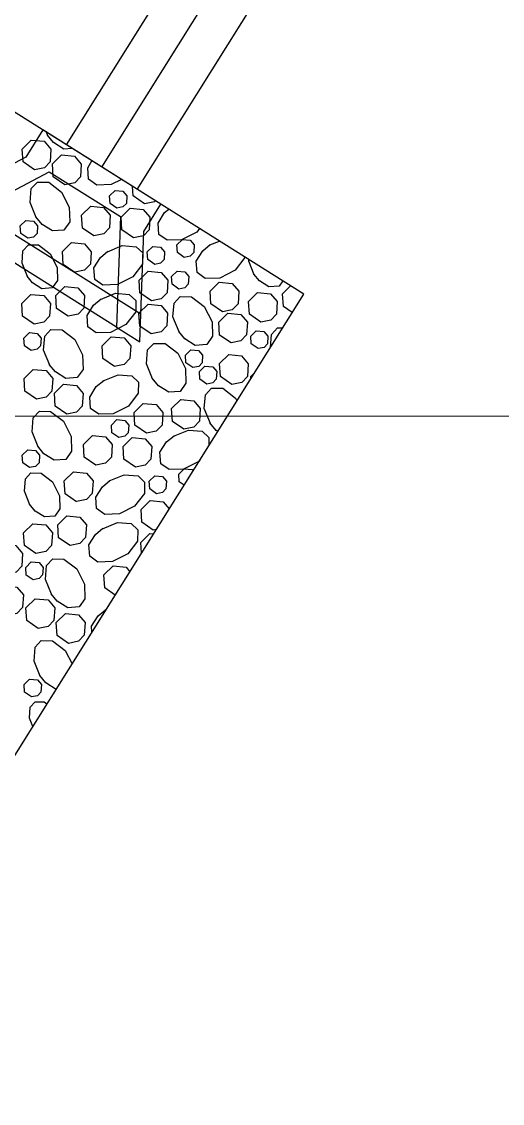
# Model space of a CAD drawing. Header units: inches. Extents: x 3312 to 5850, y 7905 to 11961.
# Drawn here: x 5215.56 to 5226.14, y 10044.08 to 10067.86 of the extents above; entities that cross this region are included whole.
import ezdxf

# ---------------------------------------------------------------- set-up
doc = ezdxf.new("R2010")
doc.units = ezdxf.units.IN
doc.header["$LTSCALE"] = 80
doc.header["$MEASUREMENT"] = 0
doc.linetypes.add('CENTER2', pattern=[1.125, 0.75, -0.125, 0.125, -0.125])
doc.linetypes.add('HIDDEN', pattern=[0.375, 0.25, -0.125])
for name, color, linetype in [('grid', 254, 'HIDDEN'), ('STORM', 250, 'Continuous'), ('STORM CL', 7, 'CENTER2'), ('STORM INLET', 250, 'Continuous')]:
    doc.layers.add(name, color=color, linetype=linetype)

msp = doc.modelspace()

# ---------------------------------------------------------------- linework, layer by layer
at = {"layer": 'grid', "color": 252, "linetype": 'HIDDEN', "lineweight": 0}
msp.add_line((3378.789, 10059.185), (5783.295, 10059.185), dxfattribs=at)
at = {"layer": 'STORM', "color": 5}
for p, q in [((5218.103, 10064.17), (5257.733, 10127.284)), ((5216.547, 10065.147), (5254.3, 10125.272))]:
    msp.add_line(p, q, dxfattribs=at)
at = {"layer": 'STORM', "color": 1, "flags": 128}
msp.add_lwpolyline([(5201.713, 10049.664), (5210.606, 10044.081), (5221.771, 10061.867), (5212.878, 10067.45)], close=True, dxfattribs=at)
for points in [[(5215.844, 10064.598), (5215.591, 10064.773), (5215.572, 10065.054), (5215.774, 10065.252), (5216.059, 10065.226), (5216.205, 10065.053), (5216.187, 10064.774), (5216.061, 10064.642), (5215.843, 10064.598)], [(5216.136, 10065.348), (5216.105, 10065.424)], [(5216.675, 10065.066), (5216.49, 10065.053), (5216.262, 10065.196), (5216.128, 10065.362)], [(5216.51, 10064.272), (5216.258, 10064.446), (5216.239, 10064.727), (5216.441, 10064.925), (5216.725, 10064.899), (5216.872, 10064.726), (5216.854, 10064.448), (5216.728, 10064.316), (5216.51, 10064.272)], [(5217.756, 10064.388), (5217.533, 10064.274), (5217.215, 10064.265), (5217.035, 10064.391), (5217.015, 10064.645), (5217.109, 10064.794)], [(5215.884, 10063.553), (5215.751, 10063.882), (5215.774, 10064.185), (5215.91, 10064.331), (5216.156, 10064.328), (5216.438, 10064.111), (5216.609, 10063.775), (5216.618, 10063.456), (5216.492, 10063.276), (5216.238, 10063.257), (5216.01, 10063.4), (5215.875, 10063.566)], [(5217.659, 10063.756), (5217.507, 10063.861), (5217.496, 10064.029), (5217.617, 10064.148), (5217.788, 10064.133), (5217.876, 10064.029), (5217.865, 10063.862), (5217.79, 10063.782), (5217.659, 10063.756)], [(5218.265, 10063.851), (5218.012, 10064.025), (5217.998, 10064.236)], [(5217.149, 10063.145), (5216.897, 10063.32), (5216.879, 10063.601), (5217.08, 10063.799), (5217.365, 10063.773), (5217.511, 10063.6), (5217.493, 10063.321), (5217.367, 10063.19), (5217.15, 10063.145)], [(5218.504, 10063.918), (5218.482, 10063.895), (5218.265, 10063.851)], [(5218.021, 10063.103), (5217.769, 10063.277), (5217.75, 10063.559), (5217.952, 10063.756), (5218.237, 10063.73), (5218.383, 10063.558), (5218.365, 10063.279), (5218.24, 10063.147), (5218.022, 10063.103)], [(5219.477, 10063.307), (5219.418, 10063.231), (5219.081, 10063.059), (5218.762, 10063.051), (5218.582, 10063.177), (5218.563, 10063.43), (5218.706, 10063.658), (5218.799, 10063.733)], [(5215.695, 10063.094), (5215.543, 10063.199), (5215.532, 10063.368), (5215.653, 10063.486), (5215.824, 10063.471), (5215.912, 10063.367), (5215.901, 10063.199), (5215.825, 10063.121), (5215.695, 10063.094)], [(5219.141, 10062.675), (5218.99, 10062.78), (5218.978, 10062.949), (5219.099, 10063.068), (5219.27, 10063.052), (5219.358, 10062.948), (5219.347, 10062.781), (5219.272, 10062.702), (5219.141, 10062.675)], [(5215.689, 10062.252), (5215.569, 10062.548), (5215.59, 10062.821), (5215.712, 10062.952), (5215.934, 10062.95), (5216.187, 10062.755), (5216.342, 10062.452), (5216.349, 10062.165), (5216.236, 10062.003), (5216.008, 10061.986), (5215.802, 10062.115), (5215.681, 10062.264)], [(5216.729, 10062.345), (5216.477, 10062.52), (5216.458, 10062.801), (5216.66, 10062.999), (5216.945, 10062.973), (5217.091, 10062.8), (5217.073, 10062.522), (5216.947, 10062.39), (5216.729, 10062.346)], [(5217.447, 10062.8), (5217.776, 10062.933), (5218.08, 10062.91), (5218.225, 10062.774), (5218.222, 10062.528), (5218.006, 10062.246), (5217.669, 10062.075), (5217.351, 10062.067), (5217.17, 10062.192), (5217.151, 10062.446), (5217.295, 10062.674), (5217.46, 10062.809)], [(5218.489, 10062.521), (5218.337, 10062.626), (5218.326, 10062.795), (5218.447, 10062.913), (5218.618, 10062.897), (5218.705, 10062.794), (5218.694, 10062.627), (5218.619, 10062.548), (5218.489, 10062.521)], [(5220.474, 10062.682), (5220.474, 10062.675), (5220.257, 10062.393), (5219.921, 10062.221), (5219.602, 10062.213), (5219.421, 10062.339), (5219.403, 10062.593), (5219.546, 10062.821), (5219.712, 10062.955)], [(5219.699, 10062.947), (5219.913, 10063.034)], [(5220.68, 10062.294), (5220.56, 10062.59), (5220.563, 10062.626)], [(5218.418, 10061.717), (5218.165, 10061.892), (5218.146, 10062.173), (5218.348, 10062.371), (5218.633, 10062.345), (5218.779, 10062.172), (5218.761, 10061.894), (5218.635, 10061.762), (5218.418, 10061.718)], [(5219.022, 10061.979), (5218.871, 10062.084), (5218.86, 10062.253), (5218.981, 10062.371), (5219.152, 10062.356), (5219.239, 10062.252), (5219.229, 10062.085), (5219.153, 10062.006), (5219.022, 10061.979)], [(5219.979, 10061.477), (5219.727, 10061.651), (5219.709, 10061.933), (5219.91, 10062.13), (5220.195, 10062.104), (5220.341, 10061.932), (5220.323, 10061.653), (5220.197, 10061.521), (5219.98, 10061.477)], [(5221.307, 10062.159), (5221.227, 10062.045), (5220.999, 10062.027), (5220.793, 10062.157), (5220.673, 10062.305)], [(5216.584, 10061.379), (5216.331, 10061.554), (5216.313, 10061.835), (5216.514, 10062.033), (5216.799, 10062.007), (5216.945, 10061.834), (5216.927, 10061.556), (5216.802, 10061.424), (5216.584, 10061.379)], [(5217.296, 10061.752), (5217.625, 10061.886), (5217.928, 10061.862), (5218.073, 10061.726), (5218.071, 10061.48), (5217.854, 10061.199), (5217.518, 10061.027), (5217.199, 10061.019), (5217.019, 10061.145), (5217, 10061.399), (5217.143, 10061.627), (5217.309, 10061.761)], [(5220.825, 10061.249), (5220.572, 10061.423), (5220.554, 10061.704), (5220.755, 10061.902), (5221.04, 10061.876), (5221.186, 10061.703), (5221.168, 10061.425), (5221.043, 10061.293), (5220.825, 10061.249)], [(5221.517, 10061.461), (5221.322, 10061.595), (5221.304, 10061.877), (5221.481, 10062.05)], [(5215.833, 10061.207), (5215.581, 10061.381), (5215.562, 10061.663), (5215.764, 10061.86), (5216.049, 10061.834), (5216.195, 10061.662), (5216.177, 10061.383), (5216.051, 10061.251), (5215.833, 10061.207)], [(5218.413, 10060.991), (5218.16, 10061.166), (5218.142, 10061.447), (5218.343, 10061.645), (5218.628, 10061.619), (5218.774, 10061.446), (5218.757, 10061.168), (5218.631, 10061.036), (5218.413, 10060.991)], [(5219.025, 10061.036), (5218.891, 10061.365), (5218.915, 10061.669), (5219.051, 10061.814), (5219.297, 10061.811), (5219.579, 10061.595), (5219.751, 10061.258), (5219.759, 10060.94), (5219.633, 10060.76), (5219.379, 10060.74), (5219.151, 10060.884), (5219.017, 10061.049)], [(5220.17, 10060.794), (5219.917, 10060.968), (5219.899, 10061.25), (5220.1, 10061.447), (5220.385, 10061.421), (5220.531, 10061.249), (5220.513, 10060.97), (5220.387, 10060.838), (5220.17, 10060.794)], [(5215.773, 10060.628), (5215.622, 10060.733), (5215.611, 10060.902), (5215.731, 10061.02), (5215.902, 10061.005), (5215.99, 10060.901), (5215.979, 10060.734), (5215.904, 10060.655), (5215.773, 10060.628)], [(5216.178, 10060.309), (5216.045, 10060.638), (5216.068, 10060.941), (5216.204, 10061.086), (5216.45, 10061.084), (5216.732, 10060.868), (5216.903, 10060.531), (5216.912, 10060.212), (5216.786, 10060.032), (5216.532, 10060.013), (5216.304, 10060.156), (5216.17, 10060.322)], [(5217.601, 10060.278), (5217.348, 10060.453), (5217.33, 10060.734), (5217.531, 10060.932), (5217.816, 10060.906), (5217.962, 10060.733), (5217.944, 10060.455), (5217.818, 10060.323), (5217.6, 10060.278)], [(5220.764, 10060.67), (5220.613, 10060.774), (5220.602, 10060.943), (5220.723, 10061.062), (5220.894, 10061.046), (5220.981, 10060.943), (5220.971, 10060.775), (5220.895, 10060.696), (5220.764, 10060.67)], [(5221.037, 10060.697), (5221.06, 10060.983), (5221.195, 10061.128), (5221.307, 10061.127)], [(5218.444, 10060.007), (5218.31, 10060.336), (5218.334, 10060.64), (5218.47, 10060.785), (5218.716, 10060.782), (5218.997, 10060.566), (5219.169, 10060.229), (5219.178, 10059.911), (5219.052, 10059.73), (5218.798, 10059.711), (5218.57, 10059.855), (5218.435, 10060.021)], [(5219.327, 10060.252), (5219.175, 10060.357), (5219.164, 10060.526), (5219.285, 10060.644), (5219.456, 10060.628), (5219.543, 10060.525), (5219.533, 10060.358), (5219.457, 10060.279), (5219.326, 10060.253)], [(5220.188, 10059.883), (5219.935, 10060.058), (5219.917, 10060.34), (5220.118, 10060.537), (5220.403, 10060.511), (5220.549, 10060.338), (5220.531, 10060.06), (5220.405, 10059.928), (5220.188, 10059.884)], [(5219.636, 10059.891), (5219.484, 10059.995), (5219.473, 10060.164), (5219.594, 10060.283), (5219.765, 10060.267), (5219.853, 10060.164), (5219.842, 10059.997), (5219.767, 10059.917), (5219.636, 10059.891)], [(5215.885, 10059.558), (5215.633, 10059.733), (5215.614, 10060.014), (5215.816, 10060.212), (5216.101, 10060.186), (5216.247, 10060.013), (5216.229, 10059.734), (5216.103, 10059.603), (5215.886, 10059.558)], [(5217.353, 10059.959), (5217.682, 10060.093), (5217.986, 10060.069), (5218.131, 10059.933), (5218.128, 10059.688), (5217.912, 10059.406), (5217.576, 10059.234), (5217.257, 10059.226), (5217.077, 10059.351), (5217.058, 10059.605), (5217.201, 10059.834), (5217.367, 10059.968)], [(5220.608, 10060.014), (5220.605, 10060.056), (5220.681, 10060.129)], [(5216.552, 10059.232), (5216.3, 10059.406), (5216.281, 10059.688), (5216.483, 10059.885), (5216.768, 10059.859), (5216.914, 10059.686), (5216.896, 10059.408), (5216.77, 10059.276), (5216.552, 10059.232)], [(5219.715, 10059.025), (5219.581, 10059.354), (5219.605, 10059.657), (5219.74, 10059.802), (5219.986, 10059.8), (5220.268, 10059.583), (5220.299, 10059.522)], [(5219.132, 10058.896), (5218.879, 10059.071), (5218.861, 10059.352), (5219.062, 10059.55), (5219.347, 10059.524), (5219.493, 10059.351), (5219.476, 10059.073), (5219.35, 10058.941), (5219.132, 10058.897)], [(5215.926, 10058.513), (5215.793, 10058.842), (5215.816, 10059.145), (5215.952, 10059.291), (5216.198, 10059.288), (5216.48, 10059.072), (5216.651, 10058.735), (5216.66, 10058.417), (5216.534, 10058.236), (5216.28, 10058.217), (5216.052, 10058.36), (5215.918, 10058.526)], [(5218.307, 10058.811), (5218.054, 10058.986), (5218.036, 10059.267), (5218.237, 10059.465), (5218.522, 10059.439), (5218.668, 10059.266), (5218.65, 10058.987), (5218.525, 10058.856), (5218.307, 10058.811)], [(5217.701, 10058.716), (5217.549, 10058.821), (5217.538, 10058.99), (5217.659, 10059.108), (5217.83, 10059.093), (5217.918, 10058.989), (5217.907, 10058.822), (5217.831, 10058.742), (5217.701, 10058.716)], [(5219.877, 10058.849), (5219.84, 10058.872), (5219.706, 10059.038)], [(5218.901, 10058.744), (5219.23, 10058.878), (5219.533, 10058.854), (5219.678, 10058.718), (5219.677, 10058.53)], [(5217.192, 10058.105), (5216.939, 10058.28), (5216.921, 10058.562), (5217.122, 10058.759), (5217.407, 10058.733), (5217.553, 10058.56), (5217.535, 10058.282), (5217.409, 10058.15), (5217.192, 10058.106)], [(5218.064, 10058.063), (5217.811, 10058.237), (5217.793, 10058.519), (5217.994, 10058.717), (5218.279, 10058.69), (5218.425, 10058.518), (5218.407, 10058.24), (5218.282, 10058.108), (5218.064, 10058.063)], [(5219.482, 10058.22), (5219.459, 10058.191), (5219.123, 10058.019), (5218.804, 10058.011), (5218.624, 10058.137), (5218.605, 10058.391), (5218.749, 10058.619), (5218.914, 10058.753)], [(5215.737, 10058.054), (5215.585, 10058.159), (5215.574, 10058.328), (5215.695, 10058.446), (5215.866, 10058.431), (5215.954, 10058.327), (5215.943, 10058.16), (5215.867, 10058.081), (5215.737, 10058.054)], [(5215.743, 10057.236), (5215.623, 10057.533), (5215.644, 10057.806), (5215.766, 10057.936), (5215.988, 10057.934), (5216.241, 10057.739), (5216.396, 10057.436), (5216.403, 10057.149), (5216.29, 10056.987), (5216.061, 10056.97), (5215.856, 10057.1), (5215.735, 10057.248)], [(5216.771, 10057.305), (5216.519, 10057.48), (5216.5, 10057.761), (5216.702, 10057.959), (5216.987, 10057.933), (5217.133, 10057.76), (5217.115, 10057.482), (5216.989, 10057.35), (5216.771, 10057.306)], [(5217.489, 10057.76), (5217.818, 10057.894), (5218.122, 10057.87), (5218.267, 10057.734), (5218.264, 10057.488), (5218.048, 10057.207), (5217.711, 10057.035), (5217.393, 10057.027), (5217.212, 10057.153), (5217.193, 10057.406), (5217.337, 10057.634), (5217.502, 10057.769)], [(5218.53, 10057.481), (5218.379, 10057.586), (5218.368, 10057.755), (5218.489, 10057.873), (5218.66, 10057.858), (5218.747, 10057.754), (5218.737, 10057.587), (5218.661, 10057.508), (5218.53, 10057.481)], [(5219.135, 10057.668), (5219.031, 10057.74), (5219.02, 10057.909), (5219.141, 10058.028), (5219.312, 10058.012), (5219.335, 10057.985)], [(5218.459, 10056.677), (5218.207, 10056.852), (5218.188, 10057.134), (5218.39, 10057.331), (5218.675, 10057.305), (5218.808, 10057.147)], [(5216.626, 10056.339), (5216.373, 10056.514), (5216.355, 10056.795), (5216.556, 10056.993), (5216.841, 10056.967), (5216.987, 10056.794), (5216.969, 10056.516), (5216.844, 10056.384), (5216.626, 10056.339)], [(5215.875, 10056.167), (5215.623, 10056.341), (5215.605, 10056.623), (5215.806, 10056.821), (5216.091, 10056.794), (5216.237, 10056.622), (5216.219, 10056.344), (5216.093, 10056.212), (5215.876, 10056.167)], [(5217.338, 10056.712), (5217.667, 10056.846), (5217.97, 10056.823), (5218.115, 10056.687), (5218.113, 10056.441), (5217.897, 10056.159), (5217.56, 10055.987), (5217.241, 10055.979), (5217.061, 10056.105), (5217.042, 10056.359), (5217.186, 10056.587), (5217.351, 10056.721)], [(5218.521, 10056.691), (5218.46, 10056.678)], [(5218.199, 10056.176), (5218.184, 10056.407), (5218.385, 10056.605), (5218.464, 10056.598)], [(5215.22, 10055.712), (5214.968, 10055.887), (5214.949, 10056.168), (5215.151, 10056.366), (5215.436, 10056.34), (5215.582, 10056.167), (5215.564, 10055.889), (5215.438, 10055.757), (5215.22, 10055.713)], [(5215.815, 10055.588), (5215.664, 10055.693), (5215.653, 10055.862), (5215.773, 10055.98), (5215.944, 10055.965), (5216.032, 10055.861), (5216.022, 10055.694), (5215.946, 10055.615), (5215.815, 10055.588)], [(5216.22, 10055.269), (5216.086, 10055.598), (5216.11, 10055.901), (5216.246, 10056.046), (5216.492, 10056.044), (5216.774, 10055.828), (5216.945, 10055.491), (5216.954, 10055.172), (5216.828, 10054.992), (5216.574, 10054.973), (5216.346, 10055.116), (5216.212, 10055.282)], [(5217.62, 10055.254), (5217.39, 10055.413), (5217.371, 10055.695), (5217.573, 10055.892), (5217.858, 10055.866), (5217.942, 10055.767)], [(5215.238, 10054.802), (5214.986, 10054.977), (5214.967, 10055.258), (5215.169, 10055.456), (5215.454, 10055.429), (5215.6, 10055.257), (5215.582, 10054.978), (5215.456, 10054.846), (5215.238, 10054.802)], [(5215.928, 10054.518), (5215.675, 10054.693), (5215.656, 10054.975), (5215.858, 10055.172), (5216.143, 10055.146), (5216.289, 10054.973), (5216.271, 10054.695), (5216.145, 10054.563), (5215.927, 10054.518)], [(5216.594, 10054.192), (5216.342, 10054.366), (5216.323, 10054.648), (5216.525, 10054.846), (5216.81, 10054.82), (5216.956, 10054.647), (5216.938, 10054.368), (5216.812, 10054.236), (5216.594, 10054.192)], [(5217.109, 10054.44), (5217.1, 10054.566), (5217.243, 10054.794), (5217.409, 10054.928)], [(5217.395, 10054.919), (5217.415, 10054.927)], [(5215.968, 10053.473), (5215.835, 10053.802), (5215.858, 10054.106), (5215.994, 10054.251), (5216.24, 10054.248), (5216.522, 10054.032), (5216.67, 10053.741)], [(5215.779, 10053.014), (5215.627, 10053.119), (5215.616, 10053.288), (5215.737, 10053.406), (5215.908, 10053.391), (5215.996, 10053.287), (5215.985, 10053.12), (5215.909, 10053.041), (5215.779, 10053.014)], [(5216.318, 10053.18), (5216.094, 10053.321), (5215.959, 10053.486)], [(5215.805, 10052.363), (5215.732, 10052.544), (5215.751, 10052.79), (5215.861, 10052.908), (5216.06, 10052.906), (5216.118, 10052.861)]]:
    msp.add_lwpolyline(points, dxfattribs=at)
at = {"layer": 'STORM CL', "color": 5}
msp.add_line((5217.325, 10064.658), (5273.587, 10154.26), dxfattribs=at)
at = {"layer": 'STORM INLET', "color": 5}
msp.add_line((5218.185, 10061.423), (5214.037, 10064.027), dxfattribs=at)
at = {"layer": 'STORM INLET', "color": 5, "flags": 128}
msp.add_lwpolyline([(5217.647, 10061.139), (5218.162, 10060.815), (5218.253, 10063.247), (5218.626, 10063.841), (5216.024, 10065.475), (5215.65, 10064.88), (5213.5, 10063.743), (5214.015, 10063.419), (5216.165, 10064.557), (5217.737, 10063.57), (5217.647, 10061.139), (5214.015, 10063.419)], dxfattribs=at)

doc.saveas('drawing.dxf')
